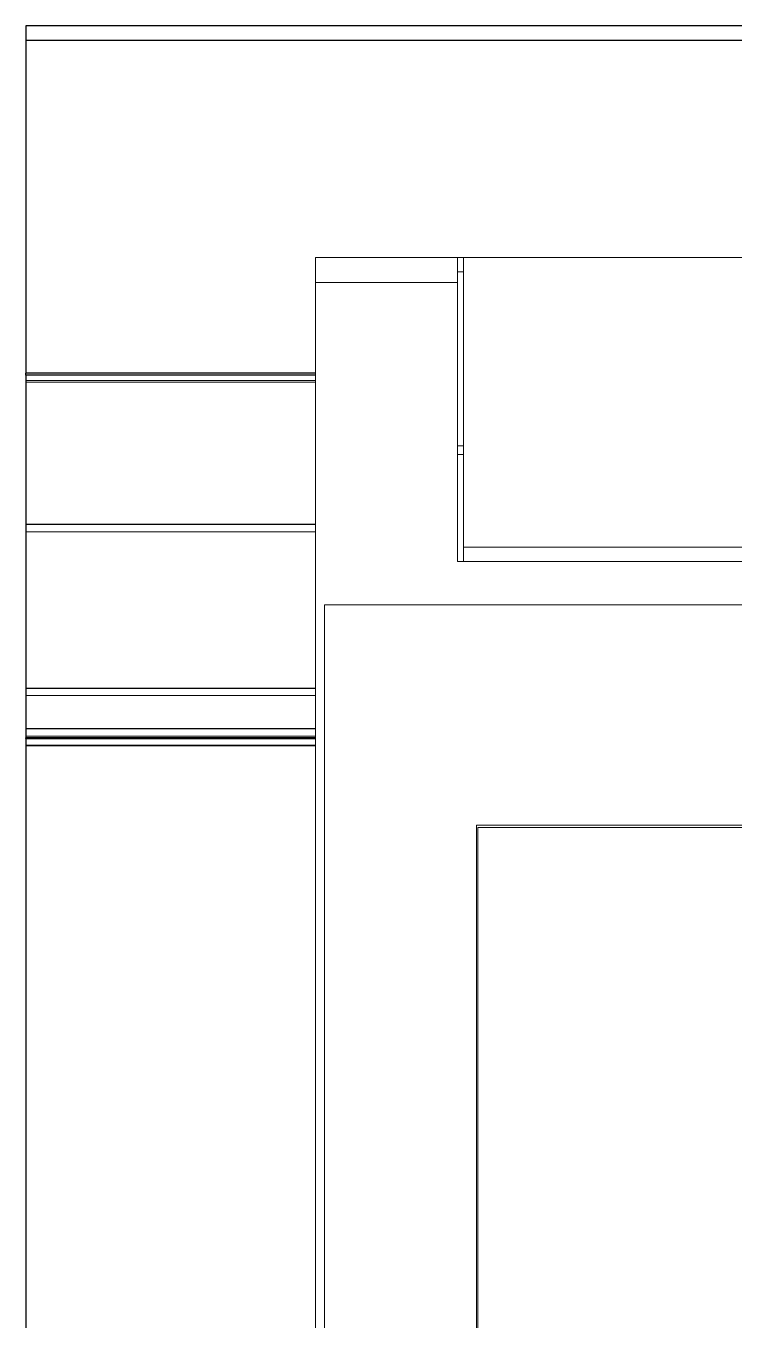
# Model space of a CAD drawing. Header units: millimetres. Extents: x 1359 to 3577, y 1336 to 3557.
# Drawn here: x 2546.57 to 2571.01, y 3293.38 to 3338.08 of the extents above; entities that cross this region are included whole.
import ezdxf

# ---------------------------------------------------------------- set-up
doc = ezdxf.new("R2010")
doc.units = ezdxf.units.MM
doc.set_wipeout_variables(frame=1)
doc.layers.add('000-PI-Oprema', color=30, linetype='Continuous', lineweight=5)
doc.layers.add('002-PI-Kabelska kanalica', color=150, linetype='Continuous')

msp = doc.modelspace()

# ---------------------------------------------------------------- linework, layer by layer
for p, q in [((2546.571, 3338.083), (2546.571, 3337.583)), ((2706.571, 3338.083), (2546.571, 3338.083)), ((2546.571, 3337.583), (2546.571, 3326.083)), ((2706.571, 3337.583), (2546.571, 3337.583)), ((2546.571, 3326.022), (2546.571, 3326.083)), ((2706.571, 3326.083), (2546.571, 3326.083)), ((2546.571, 3326.022), (2546.571, 3320.858)), ((2706.571, 3326.022), (2546.571, 3326.022)), ((2546.571, 3320.858), (2546.571, 3315.201)), ((2706.571, 3320.858), (2546.571, 3320.858)), ((2546.571, 3315.201), (2546.571, 3313.805)), ((2706.571, 3315.201), (2546.571, 3315.201)), ((2546.571, 3313.805), (2546.571, 3313.492)), ((2706.571, 3313.805), (2546.571, 3313.805)), ((2546.571, 3313.471), (2546.571, 3313.492)), ((2706.571, 3313.492), (2546.571, 3313.492)), ((2546.571, 3313.471), (2706.571, 3313.471)), ((2546.571, 3313.47), (2546.571, 3268.233))]:
    msp.add_line(p, q)
at = {"layer": '002-PI-Kabelska kanalica', "color": 0, "linetype": 'ByBlock', "lineweight": 0}
for p, q in [((2546.571, 3338.083), (2546.571, 3337.583)), ((2546.571, 3338.083), (2546.571, 3337.583)), ((2546.571, 3338.083), (2546.571, 3337.583)), ((2546.571, 3337.833), (2546.571, 3337.333)), ((2546.571, 3337.833), (2546.571, 3337.833)), ((2546.571, 3337.833), (2546.571, 3337.333)), ((2546.571, 3337.833), (2546.571, 3337.333)), ((2546.571, 3337.833), (2546.571, 3337.833)), ((2546.571, 3337.833), (2546.571, 3337.333)), ((2546.571, 3337.833), (2546.571, 3337.333)), ((2546.571, 3337.833), (2546.571, 3337.833)), ((2546.571, 3337.833), (2546.571, 3337.333)), ((2546.571, 3337.833), (2546.571, 3337.833)), ((2546.571, 3337.833), (2546.571, 3337.333)), ((2546.571, 3337.833), (2546.571, 3337.833)), ((2546.571, 3337.833), (2546.571, 3337.333)), ((2546.571, 3337.833), (2546.571, 3337.833)), ((2546.571, 3337.833), (2546.571, 3337.333)), ((2546.571, 3337.583), (2546.571, 3337.583)), ((2546.571, 3337.583), (2546.571, 3337.083)), ((2546.571, 3337.583), (2546.571, 3326.083)), ((2546.571, 3337.583), (2546.571, 3337.583)), ((2546.571, 3337.583), (2546.571, 3337.083)), ((2546.571, 3337.583), (2546.571, 3326.083)), ((2546.571, 3337.583), (2546.571, 3337.583)), ((2546.571, 3337.583), (2546.571, 3337.083)), ((2546.571, 3337.583), (2546.571, 3326.083)), ((2546.571, 3337.583), (2546.571, 3337.583)), ((2546.571, 3337.583), (2546.571, 3337.083)), ((2546.571, 3337.583), (2546.571, 3337.583)), ((2546.571, 3337.583), (2546.571, 3337.083)), ((2546.571, 3337.583), (2546.571, 3337.583)), ((2546.571, 3337.583), (2546.571, 3337.083)), ((2546.571, 3337.333), (2546.571, 3325.833)), ((2546.571, 3337.333), (2546.571, 3325.833)), ((2546.571, 3337.333), (2546.571, 3325.833)), ((2546.571, 3337.333), (2546.571, 3325.833)), ((2546.571, 3337.333), (2546.571, 3325.833)), ((2546.571, 3337.333), (2546.571, 3325.833)), ((2546.571, 3337.333), (2546.571, 3325.833)), ((2546.571, 3337.333), (2546.571, 3325.833)), ((2546.571, 3337.333), (2546.571, 3325.833)), ((2546.571, 3337.083), (2546.571, 3325.583)), ((2546.571, 3337.083), (2546.571, 3325.583)), ((2546.571, 3337.083), (2546.571, 3325.583)), ((2546.571, 3337.083), (2546.571, 3325.583)), ((2546.571, 3337.083), (2546.571, 3325.583)), ((2546.571, 3337.083), (2546.571, 3325.583)), ((2546.571, 3326.022), (2546.571, 3326.083)), ((2556.571, 3326.083), (2546.571, 3326.083)), ((2546.571, 3326.022), (2546.571, 3326.083)), ((2546.571, 3326.022), (2546.571, 3326.083)), ((2556.571, 3326.083), (2546.571, 3326.083)), ((2546.571, 3326.083), (2546.571, 3326.022)), ((2546.571, 3326.083), (2546.571, 3326.022)), ((2546.571, 3326.083), (2546.571, 3326.022)), ((2546.571, 3326.083), (2546.571, 3326.022)), ((2546.571, 3326.083), (2546.571, 3326.022)), ((2546.571, 3326.083), (2546.571, 3326.022)), ((2546.571, 3326.022), (2546.571, 3320.858)), ((2556.571, 3326.022), (2546.571, 3326.022)), ((2546.571, 3326.022), (2546.571, 3320.858)), ((2546.571, 3326.022), (2546.571, 3320.858)), ((2556.571, 3326.022), (2546.571, 3326.022)), ((2546.571, 3326.022), (2546.571, 3320.858)), ((2546.571, 3326.022), (2546.571, 3320.858)), ((2546.571, 3326.022), (2546.571, 3320.858)), ((2546.571, 3326.022), (2546.571, 3320.858)), ((2546.571, 3326.022), (2546.571, 3320.858)), ((2546.571, 3326.022), (2546.571, 3320.858)), ((2546.571, 3325.772), (2546.571, 3325.833)), ((2546.571, 3325.772), (2546.571, 3325.833)), ((2556.571, 3325.833), (2546.571, 3325.833)), ((2546.571, 3325.772), (2546.571, 3325.833)), ((2546.571, 3325.772), (2546.571, 3325.833)), ((2546.571, 3325.772), (2546.571, 3325.833)), ((2546.571, 3325.772), (2546.571, 3325.833)), ((2556.571, 3325.833), (2546.571, 3325.833)), ((2546.571, 3325.833), (2546.571, 3325.772)), ((2546.571, 3325.833), (2546.571, 3325.772)), ((2546.571, 3325.833), (2546.571, 3325.772)), ((2546.571, 3325.772), (2546.571, 3320.608)), ((2556.571, 3325.772), (2546.571, 3325.772)), ((2546.571, 3325.772), (2546.571, 3320.608)), ((2546.571, 3325.772), (2546.571, 3320.608)), ((2556.571, 3325.772), (2546.571, 3325.772)), ((2546.571, 3325.772), (2546.571, 3320.608)), ((2546.571, 3325.772), (2546.571, 3320.608)), ((2546.571, 3325.772), (2546.571, 3320.608)), ((2546.571, 3217.833), (2546.571, 3325.583)), ((2546.571, 3320.858), (2546.571, 3315.201)), ((2556.571, 3320.858), (2546.571, 3320.858)), ((2546.571, 3320.858), (2546.571, 3315.201)), ((2546.571, 3320.858), (2546.571, 3315.201)), ((2556.571, 3320.858), (2546.571, 3320.858)), ((2546.571, 3320.858), (2546.571, 3315.201)), ((2546.571, 3320.858), (2546.571, 3315.201)), ((2546.571, 3320.858), (2546.571, 3315.201)), ((2546.571, 3320.858), (2546.571, 3315.201)), ((2546.571, 3320.858), (2546.571, 3315.201)), ((2546.571, 3320.858), (2546.571, 3315.201)), ((2546.571, 3320.608), (2546.571, 3314.951)), ((2556.571, 3320.608), (2546.571, 3320.608)), ((2546.571, 3320.608), (2546.571, 3314.951)), ((2546.571, 3320.608), (2546.571, 3314.951)), ((2556.571, 3320.608), (2546.571, 3320.608)), ((2546.571, 3320.608), (2546.571, 3314.951)), ((2546.571, 3320.608), (2546.571, 3314.951)), ((2546.571, 3320.608), (2546.571, 3314.951)), ((2546.571, 3315.201), (2546.571, 3313.805)), ((2556.571, 3315.201), (2546.571, 3315.201)), ((2546.571, 3315.201), (2546.571, 3313.805)), ((2546.571, 3315.201), (2546.571, 3313.805)), ((2556.571, 3315.201), (2546.571, 3315.201)), ((2546.571, 3315.201), (2546.571, 3313.805)), ((2546.571, 3315.201), (2546.571, 3313.805)), ((2546.571, 3315.201), (2546.571, 3313.805)), ((2546.571, 3315.201), (2546.571, 3313.805)), ((2546.571, 3315.201), (2546.571, 3313.805)), ((2546.571, 3315.201), (2546.571, 3313.805)), ((2546.571, 3314.951), (2546.571, 3313.555)), ((2556.571, 3314.951), (2546.571, 3314.951)), ((2546.571, 3314.951), (2546.571, 3313.555)), ((2546.571, 3314.951), (2546.571, 3313.555)), ((2556.571, 3314.951), (2546.571, 3314.951)), ((2546.571, 3314.951), (2546.571, 3313.555)), ((2546.571, 3314.951), (2546.571, 3313.555)), ((2546.571, 3314.951), (2546.571, 3313.555)), ((2546.571, 3313.805), (2546.571, 3313.492)), ((2556.571, 3313.805), (2546.571, 3313.805)), ((2546.571, 3313.805), (2546.571, 3313.492)), ((2546.571, 3313.805), (2546.571, 3313.492)), ((2556.571, 3313.805), (2546.571, 3313.805)), ((2546.571, 3313.805), (2546.571, 3313.492)), ((2546.571, 3313.805), (2546.571, 3313.492)), ((2546.571, 3313.805), (2546.571, 3313.492)), ((2546.571, 3313.805), (2546.571, 3313.492)), ((2546.571, 3313.805), (2546.571, 3313.492)), ((2546.571, 3313.805), (2546.571, 3313.492)), ((2546.571, 3313.555), (2546.571, 3313.242)), ((2556.571, 3313.555), (2546.571, 3313.555)), ((2546.571, 3313.555), (2546.571, 3313.242)), ((2546.571, 3313.555), (2546.571, 3313.242)), ((2556.571, 3313.555), (2546.571, 3313.555)), ((2546.571, 3313.555), (2546.571, 3313.242)), ((2546.571, 3313.555), (2546.571, 3313.242)), ((2546.571, 3313.555), (2546.571, 3313.242)), ((2546.571, 3313.471), (2546.571, 3313.492)), ((2556.571, 3313.492), (2546.571, 3313.492)), ((2546.571, 3313.471), (2546.571, 3313.492)), ((2546.571, 3313.471), (2546.571, 3313.492)), ((2556.571, 3313.492), (2546.571, 3313.492)), ((2546.571, 3313.492), (2546.571, 3313.471)), ((2546.571, 3313.492), (2546.571, 3313.471)), ((2546.571, 3313.492), (2546.571, 3313.471)), ((2546.571, 3313.492), (2546.571, 3313.471)), ((2546.571, 3313.492), (2546.571, 3313.471)), ((2546.571, 3313.492), (2546.571, 3313.471)), ((2546.571, 3313.471), (2556.571, 3313.471)), ((2546.571, 3313.471), (2556.571, 3313.471)), ((2546.571, 3313.47), (2546.571, 3268.233)), ((2546.571, 3313.47), (2546.571, 3217.433)), ((2546.571, 3313.47), (2546.571, 3217.433)), ((2546.571, 3313.47), (2546.571, 3268.233)), ((2546.571, 3313.47), (2546.571, 3268.233)), ((2546.571, 3313.221), (2546.571, 3313.242)), ((2556.571, 3313.242), (2546.571, 3313.242)), ((2546.571, 3313.221), (2546.571, 3313.242)), ((2546.571, 3313.221), (2546.571, 3313.242)), ((2556.571, 3313.242), (2546.571, 3313.242)), ((2546.571, 3313.242), (2546.571, 3313.221)), ((2546.571, 3313.242), (2546.571, 3313.221)), ((2546.571, 3313.242), (2546.571, 3313.221)), ((2546.571, 3313.221), (2556.571, 3313.221)), ((2546.571, 3313.221), (2556.571, 3313.221)), ((2546.571, 3313.22), (2546.571, 3267.983)), ((2546.571, 3313.22), (2546.571, 3267.983)), ((2546.571, 3313.22), (2546.571, 3267.983)), ((2546.571, 3313.22), (2546.571, 3267.983)), ((2546.571, 3313.22), (2546.571, 3267.983)), ((2546.571, 3313.22), (2546.571, 3267.983))]:
    msp.add_line(p, q, dxfattribs=at)

# ---------------------------------------------------------------- next in the draw order: wipeouts: each hides what was drawn before it
msp.add_wipeout([(2556.571, 3330.083), (2626.371, 3330.083), (2626.371, 3183.083), (2556.571, 3183.083)])

# ---------------------------------------------------------------- next in the draw order: linework, layer by layer
at = {"layer": '000-PI-Oprema', "color": 0, "linetype": 'ByBlock', "lineweight": 0}
for p, q in [((2556.571, 3330.083), (2556.571, 3329.214)), ((2561.471, 3330.083), (2556.571, 3330.083)), ((2556.571, 3330.083), (2556.571, 3329.214)), ((2561.471, 3330.083), (2556.571, 3330.083)), ((2561.471, 3330.083), (2561.471, 3329.214)), ((2561.677, 3330.083), (2561.471, 3330.083)), ((2561.471, 3330.083), (2561.471, 3329.214)), ((2561.677, 3330.083), (2561.471, 3330.083)), ((2561.677, 3330.083), (2561.677, 3320.083)), ((2621.265, 3330.083), (2561.677, 3330.083)), ((2561.677, 3330.083), (2561.677, 3320.083)), ((2621.265, 3330.083), (2561.677, 3330.083)), ((2556.562, 3329.583), (2556.562, 3323.583)), ((2556.571, 3329.583), (2556.562, 3329.583)), ((2556.562, 3329.583), (2556.571, 3198.083)), ((2556.571, 3329.583), (2556.562, 3329.583)), ((2561.677, 3329.583), (2561.471, 3329.583)), ((2561.677, 3329.583), (2561.471, 3329.583)), ((2556.571, 3329.214), (2556.571, 3198.083)), ((2561.471, 3329.214), (2556.571, 3329.214)), ((2561.471, 3329.214), (2556.571, 3329.214)), ((2561.471, 3329.214), (2561.471, 3319.583)), ((2561.471, 3329.214), (2561.471, 3319.583)), ((2556.562, 3323.583), (2556.571, 3323.583)), ((2556.562, 3323.583), (2556.571, 3323.583)), ((2561.471, 3323.583), (2561.677, 3323.583)), ((2561.471, 3323.583), (2561.677, 3323.583)), ((2561.471, 3323.283), (2561.677, 3323.283)), ((2561.471, 3323.283), (2561.677, 3323.283)), ((2561.677, 3320.083), (2621.265, 3320.083)), ((2561.677, 3319.583), (2561.677, 3320.083)), ((2561.677, 3320.083), (2621.265, 3320.083)), ((2561.677, 3319.583), (2561.677, 3320.083)), ((2607.39, 3319.583), (2561.471, 3319.583)), ((2607.39, 3319.583), (2561.471, 3319.583)), ((2556.871, 3250.783), (2556.871, 3318.083)), ((2607.371, 3318.083), (2556.871, 3318.083)), ((2556.871, 3250.783), (2556.871, 3318.083)), ((2607.371, 3318.083), (2556.871, 3318.083)), ((2562.121, 3258.802), (2562.121, 3310.478)), ((2602.121, 3310.478), (2562.121, 3310.478)), ((2562.121, 3258.802), (2562.121, 3310.478)), ((2602.121, 3310.478), (2562.121, 3310.478)), ((2562.171, 3258.867), (2562.171, 3310.391)), ((2602.071, 3310.391), (2562.171, 3310.391)), ((2562.171, 3258.867), (2562.171, 3310.391)), ((2602.071, 3310.391), (2562.171, 3310.391))]:
    msp.add_line(p, q, dxfattribs=at)

doc.saveas('drawing.dxf')
